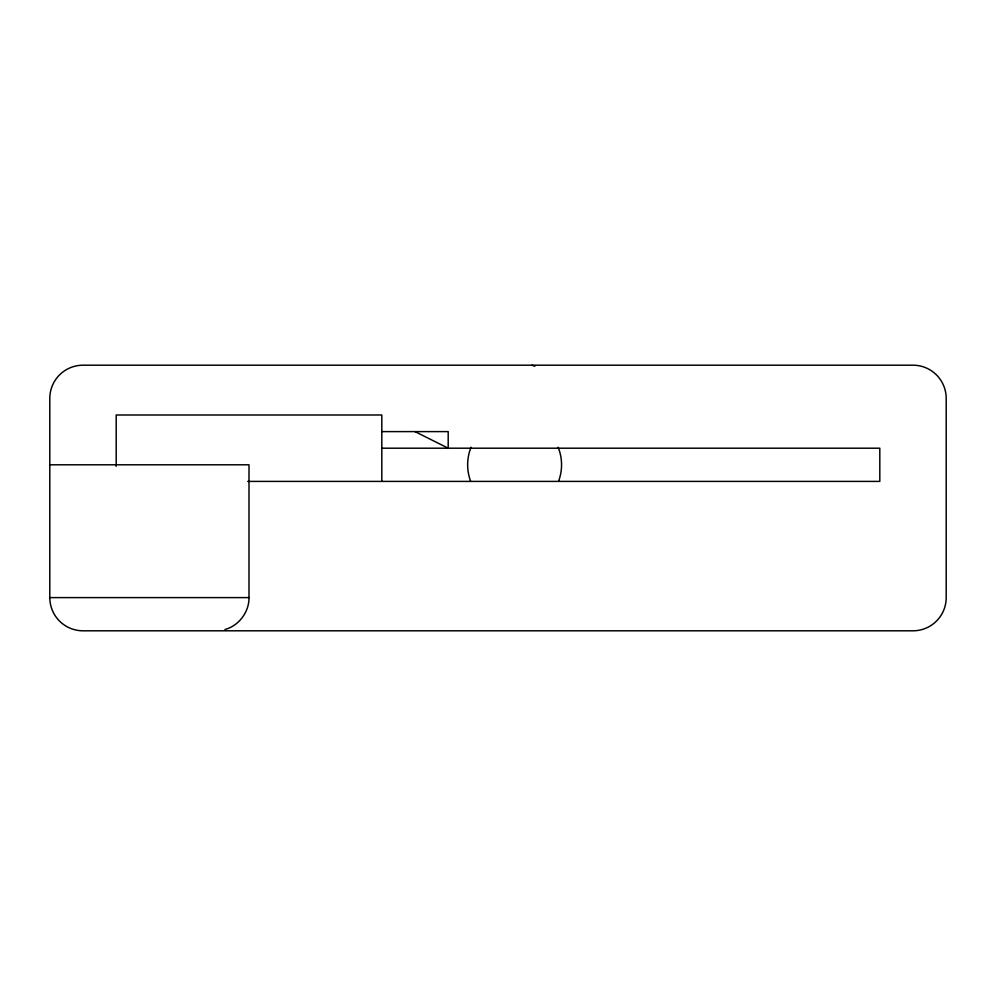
<?xml version="1.0" encoding="UTF-8"?>
<svg xmlns="http://www.w3.org/2000/svg" width="996" height="996" viewBox="0 0 996 996"><rect width="100%" height="100%" fill="white"/><g stroke="black" fill="none" stroke-linecap="round" stroke-linejoin="round"><path stroke-width="1.49" d="M224.934 629.522C238.866 625.725 249.187 612.042 249 597.6L249 464.796L49.8 464.796M381.804 431.604L448.2 431.604L448.2 448.2L414.996 431.604M381.804 448.2L879.804 448.2L879.804 481.404L247.73 481.404M49.8 597.6A33.204 33.204 0 0 0 83.004 630.804L912.996 630.804A33.204 33.204 0 0 0 946.2 597.6L946.2 398.4A33.204 33.204 0 0 0 912.996 365.196L83.004 365.196A33.204 33.204 0 0 0 49.8 398.4L49.8 597.6L249 597.6M531.976 365.196L534.902 366.267M381.804 481.404L381.804 414.996L116.196 414.996L116.196 466.315M558.146 447.241A46.949 46.949 0 0 1 558.519 481.404M470.685 481.404A46.949 46.949 0 0 1 471.058 447.241"/></g></svg>
